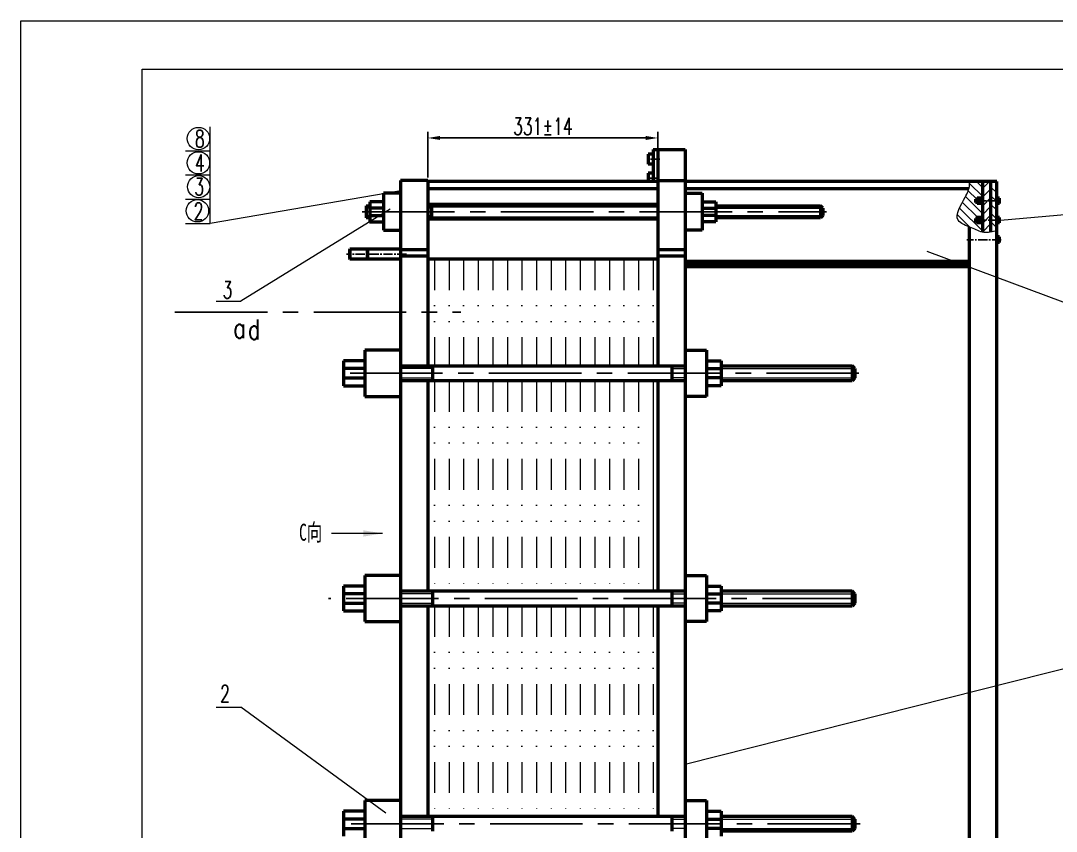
# Model space of a CAD drawing. Header units: millimetres. Extents: x 3384 to 3978, y 1077 to 1497.
# Drawn here: x 3384.3 to 3597.5, y 1329.5 to 1496.5 of the extents above; entities that cross this region are included whole.
import ezdxf

# ---------------------------------------------------------------- set-up
doc = ezdxf.new("R2010")
doc.units = ezdxf.units.MM
doc.linetypes.add('CENTER2', pattern=[28.575, 19.05, -3.175, 3.175, -3.175])
doc.linetypes.add('DIVIDE', pattern=[31.75, 12.7, -6.35, 0, -6.35, 0, -6.35])
doc.layers.get('DEFPOINTS').update_dxf_attribs({"lineweight": 18})
for name, color, linetype, lineweight, true_color in [('2', 2, 'Continuous', 18, 0xffff00), ('3尺寸线', 2, 'Continuous', 18, 0xffff00), ('4', 4, 'DIVIDE', 18, 0x00ffff)]:
    doc.layers.add(name, color=color, linetype=linetype, lineweight=lineweight, true_color=true_color)
for name, color, linetype, lineweight in [('短点划', 2, 'CENTER2', 25), ('粗实线', 1, 'Continuous', 50), ('细实线', 1, 'Continuous', 20)]:
    doc.layers.add(name, color=color, linetype=linetype, lineweight=lineweight)
doc.styles.add('hanzi', font='', dxfattribs={"width": 0.667})
doc.styles.add('HZ', font='txt.shx', dxfattribs={"width": 0.67, "bigfont": 'hztxt.shx'})
doc.styles.get("Standard").update_dxf_attribs({"font": 'arial.ttf'})
doc.styles.add('STYLE1', font='txt.shx', dxfattribs={"width": 0.67, "bigfont": 'hztxt.shx'})
doc.styles.add('ZH', font='txt.shx', dxfattribs={"width": 0.75, "bigfont": 'hztxt.shx'})
doc.styles.get('hanzi').set_extended_font_data('宋体')
doc.dimstyles.new('biaozhu', dxfattribs={"dimtxt": 3.5, "dimasz": 4, "dimexe": 1.25, "dimexo": 0.625, "dimtad": 1, "dimtoh": 1, "dimdsep": 46, "dimtxsty": 'Standard', "dimcen": 4, "dimclrd": 4, "dimclre": 4, "dimclrt": 4, "dimadec": 0, "dimazin": 2, "dimtfac": 1, "dimtmove": 0, "dimatfit": 3, "dimfxl": 0, "dimlwd": 20, "dimarcsym": 0})
doc.dimstyles.new('STANDARD$0', dxfattribs={"dimtxt": 3.5, "dimasz": 2.5, "dimexe": 1.25, "dimexo": 0.625, "dimtad": 1, "dimdec": 4, "dimdsep": 46, "dimtxsty": 'HZ', "dimcen": 2.5, "dimdle": 5, "dimadec": 0, "dimazin": 0, "dimtfac": 1, "dimtmove": 0, "dimatfit": 3, "dimfxl": 0, "dimtolj": 1, "dimlwd": -1, "dimlwe": -1, "dimarcsym": 0})

# ---------------------------------------------------------------- blocks, each defined once
blk = doc.blocks.new('*D55')
at = {"color": 0, "transparency": 16777216}
for p, q in [((3468.13, 1464.21), (3468.13, 1473.63)), ((3515.5, 1462.51), (3515.5, 1473.63)), ((3470.63, 1472.38), (3513, 1472.38))]:
    blk.add_line(p, q, dxfattribs=at)
for points in [[(3470.63, 1472.8), (3470.63, 1471.97), (3468.13, 1472.38)], [(3513, 1472.8), (3513, 1471.97), (3515.5, 1472.38)]]:
    blk.add_solid(points, dxfattribs=at)
at = {"layer": 'DEFPOINTS', "color": 0, "transparency": 16777216}
for p in [(3515.5, 1472.38), (3468.13, 1463.58), (3515.5, 1461.89)]:
    blk.add_point(p, dxfattribs=at)
at = {"color": 0, "transparency": 16777216, "insert": (3491.81, 1474.76), "char_height": 3.5, "attachment_point": 5, "style": 'HZ'}
blk.add_mtext('\\A1;331%%P14', dxfattribs=at)

msp = doc.modelspace()

# ---------------------------------------------------------------- hatches: boundary and pattern name
at = {"layer": '细实线'}
h = msp.add_hatch(dxfattribs=at)
h.set_pattern_fill('LINE', color=256, scale=0.4, angle=135, style=0)
h.set_pattern_definition([(135, (-6412.5926, -2447.926), (-0.89802561, -0.89802561), [])])
edge = h.paths.add_edge_path()
edge.add_line((3581.24174, 1459.98484), (3581.80744, 1459.98484))
edge.add_line((3581.80744, 1459.98484), (3582.37315, 1459.98484))
edge.add_line((3582.37315, 1459.98484), (3582.37315, 1463.42484))
edge.add_line((3582.37315, 1463.42484), (3579.67315, 1463.42484))
edge.add_spline(control_points=[(3579.67315, 1463.42484), (3579.68231, 1463.17802), (3579.72512, 1462.02555), (3578.52513, 1459.63167), (3575.83496, 1455.30405), (3579.97074, 1454.01772), (3581.61877, 1453.12008), (3582.37315, 1452.96428)], knot_values=[3.369096894, 3.369096894, 3.369096894, 3.369096894, 4.101593673, 6.789328022, 11.734490112, 14.909768083, 17.354237182, 17.354237182, 17.354237182, 17.354237182], degree=3, periodic=0)
edge.add_line((3582.37315, 1452.96428), (3582.37315, 1454.86484))
edge.add_line((3582.37315, 1454.86484), (3581.80744, 1454.86484))
edge.add_line((3581.80744, 1454.86484), (3581.24174, 1454.86484))
edge.add_line((3581.24174, 1454.86484), (3581.24174, 1455.06484))
edge.add_line((3581.24174, 1455.06484), (3580.89172, 1455.06484))
edge.add_line((3580.89172, 1455.06484), (3580.89172, 1455.78484))
edge.add_line((3580.89172, 1455.78484), (3581.24174, 1455.78484))
edge.add_line((3581.24174, 1455.78484), (3581.24174, 1455.98484))
edge.add_line((3581.24174, 1455.98484), (3581.80744, 1455.98484))
edge.add_line((3581.80744, 1455.98484), (3582.37315, 1455.98484))
edge.add_line((3582.37315, 1455.98484), (3582.37315, 1458.86484))
edge.add_line((3582.37315, 1458.86484), (3581.80744, 1458.86484))
edge.add_line((3581.80744, 1458.86484), (3581.24174, 1458.86484))
edge.add_line((3581.24174, 1458.86484), (3581.24174, 1459.06484))
edge.add_line((3581.24174, 1459.06484), (3580.89172, 1459.06484))
edge.add_line((3580.89172, 1459.06484), (3580.89172, 1459.78484))
edge.add_line((3580.89172, 1459.78484), (3581.24174, 1459.78484))
edge.add_line((3581.24174, 1459.78484), (3581.24174, 1459.98484))
h = msp.add_hatch(dxfattribs=at)
h.set_pattern_fill('LINE', color=256, scale=0.4, angle=45, style=0)
h.set_pattern_definition([(45, (-6412.5926, -2447.926), (-0.89802561, 0.89802561), [])])
h.paths.add_polyline_path([(3584.07315, 1463.42484), (3582.37315, 1463.42484), (3582.37315, 1459.42484), (3584.07315, 1459.42484)])
h.paths.add_polyline_path([(3584.07315, 1459.42484), (3582.37315, 1459.42484), (3582.37315, 1455.42484), (3584.07315, 1455.42484)])
edge = h.paths.add_edge_path()
edge.add_spline(control_points=[(3582.37315, 1452.96428), (3582.44575, 1452.94929), (3582.99255, 1452.85319), (3583.56597, 1452.89298), (3584.07315, 1452.97975)], knot_values=[1.605706372, 1.605706372, 1.605706372, 1.605706372, 1.840972369, 3.369096894, 3.369096894, 3.369096894, 3.369096894], degree=3, periodic=0)
edge.add_line((3584.07315, 1452.97975), (3584.07315, 1455.42484))
edge.add_line((3584.07315, 1455.42484), (3582.37315, 1455.42484))
edge.add_line((3582.37315, 1455.42484), (3582.37315, 1454.86484))
edge.add_line((3582.37315, 1454.86484), (3582.37315, 1452.96428))
h = msp.add_hatch(dxfattribs=at)
h.set_pattern_fill('LINE', color=256, scale=0.4, angle=135, style=0)
h.set_pattern_definition([(135, (-6862.8906, -549.9777), (-0.89802561, -0.89802561), [])])
h.paths.add_polyline_path([(3585.27315, 1463.42484), (3584.07315, 1463.42484), (3584.07315, 1459.42484), (3585.27315, 1459.42484)])
h.paths.add_polyline_path([(3585.27315, 1459.42484), (3584.07315, 1459.42484), (3584.07315, 1455.42484), (3585.27315, 1455.42484), (3585.27315, 1455.98484)])
edge = h.paths.add_edge_path()
edge.add_line((3585.27315, 1455.42484), (3584.07315, 1455.42484))
edge.add_line((3584.07315, 1455.42484), (3584.07315, 1452.97975))
edge.add_spline(control_points=[(3584.07315, 1452.97975), (3584.46846, 1453.04738), (3584.87, 1453.14678), (3585.27315, 1453.25438)], knot_values=[0.414613299, 0.414613299, 0.414613299, 0.414613299, 1.605706372, 1.605706372, 1.605706372, 1.605706372], degree=3, periodic=0)
edge.add_line((3585.27315, 1453.25438), (3585.27315, 1455.42484))

# ---------------------------------------------------------------- linework, layer by layer
at = {"color": 3, "linetype": 'CENTER2'}
for p, q in [((3454.58104, 1457.18484), (3550.24045, 1457.18484)), ((3416.0496, 1436.48976), (3474.88455, 1436.48976)), ((3556.89646, 1423.90484), (3450.72554, 1423.90484)), ((3556.06713, 1377.50484), (3447.67704, 1377.50484)), ((3557.13318, 1331.10484), (3450.72554, 1331.10484))]:
    msp.add_line(p, q, dxfattribs=at)
at = {"layer": '2', "linetype": 'ByBlock'}
for p, q in [((3423.29174, 1469.76035), (3423.29174, 1474.68823)), ((3418.20191, 1469.76035), (3423.29174, 1469.76035)), ((3423.29174, 1454.76035), (3423.29174, 1469.76035)), ((3418.20191, 1464.76035), (3423.29174, 1464.76035)), ((3462.17931, 1461.43358), (3423.29174, 1454.76035)), ((3418.20191, 1459.76035), (3423.29174, 1459.76035)), ((3460.3413, 1457.73536), (3429.60094, 1438.73022)), ((3586.04214, 1455.42484), (3610.69631, 1457.6657)), ((3418.20191, 1454.76035), (3423.29174, 1454.76035)), ((3570.89211, 1449.06583), (3610.69631, 1434.15852)), ((3424.5111, 1438.73022), (3429.60094, 1438.73022)), ((3610.69631, 1365.92624), (3521.0956, 1343.28933)), ((3424.5111, 1355.12921), (3429.60094, 1355.12921)), ((3459.47839, 1333.26706), (3429.60094, 1355.12921))]:
    msp.add_line(p, q, dxfattribs=at)
for centre in [(3420.8962, 1472.25956), (3420.8962, 1467.25956), (3420.94518, 1462.34723), (3420.67733, 1457.37657)]:
    msp.add_circle(centre, 2.29668, dxfattribs=at)
at = {"layer": '3尺寸线'}
msp.add_lwpolyline([(3978.29059, 1076.53994), (3384.29059, 1076.53994), (3384.29059, 1496.53994), (3978.29059, 1496.53994)], close=True, dxfattribs=at)
at = {"layer": '3尺寸线', "color": 1}
msp.add_lwpolyline([(3409.29059, 1486.53994), (3968.29059, 1486.53994), (3968.29059, 1086.53994), (3409.29059, 1086.53994)], close=True, dxfattribs=at)
at = {"layer": '4', "ltscale": 0.5}
for p, q in [((3469.4956, 1447.38484), (3469.4956, 1425.46484)), ((3472.4956, 1447.38484), (3472.4956, 1425.46484)), ((3475.4956, 1447.38484), (3475.4956, 1425.46484)), ((3478.4956, 1447.38484), (3478.4956, 1425.46484)), ((3481.4956, 1447.38484), (3481.4956, 1425.46484)), ((3484.4956, 1447.38484), (3484.4956, 1425.46484)), ((3487.4956, 1447.38484), (3487.4956, 1425.46484)), ((3490.4956, 1447.38484), (3490.4956, 1425.46484)), ((3493.4956, 1447.38484), (3493.4956, 1425.46484)), ((3496.4956, 1447.38484), (3496.4956, 1425.46484)), ((3499.4956, 1447.38484), (3499.4956, 1425.46484)), ((3502.4956, 1447.38484), (3502.4956, 1425.46484)), ((3505.4956, 1447.38484), (3505.4956, 1425.46484)), ((3508.4956, 1447.38484), (3508.4956, 1425.46484)), ((3511.4956, 1447.38484), (3511.4956, 1425.46484)), ((3514.4956, 1447.38484), (3514.4956, 1425.46484)), ((3469.4956, 1422.34484), (3469.4956, 1379.06484)), ((3472.4956, 1422.34484), (3472.4956, 1379.06484)), ((3475.4956, 1422.34484), (3475.4956, 1379.06484)), ((3478.4956, 1422.34484), (3478.4956, 1379.06484)), ((3481.4956, 1422.34484), (3481.4956, 1379.06484)), ((3484.4956, 1422.34484), (3484.4956, 1379.06484)), ((3487.4956, 1422.34484), (3487.4956, 1379.06484)), ((3490.4956, 1422.34484), (3490.4956, 1379.06484)), ((3493.4956, 1422.34484), (3493.4956, 1379.06484)), ((3496.4956, 1422.34484), (3496.4956, 1379.06484)), ((3499.4956, 1422.34484), (3499.4956, 1379.06484)), ((3502.4956, 1422.34484), (3502.4956, 1379.06484)), ((3505.4956, 1422.34484), (3505.4956, 1379.06484)), ((3508.4956, 1422.34484), (3508.4956, 1379.06484)), ((3511.4956, 1422.34484), (3511.4956, 1379.06484)), ((3469.4956, 1375.94484), (3469.4956, 1332.66484)), ((3472.4956, 1375.94484), (3472.4956, 1332.66484)), ((3475.4956, 1375.94484), (3475.4956, 1332.66484)), ((3478.4956, 1375.94484), (3478.4956, 1332.66484)), ((3481.4956, 1375.94484), (3481.4956, 1332.66484)), ((3484.4956, 1375.94484), (3484.4956, 1332.66484)), ((3487.4956, 1375.94484), (3487.4956, 1332.66484)), ((3490.4956, 1375.94484), (3490.4956, 1332.66484)), ((3493.4956, 1375.94484), (3493.4956, 1332.66484)), ((3496.4956, 1375.94484), (3496.4956, 1332.66484)), ((3499.4956, 1375.94484), (3499.4956, 1332.66484)), ((3502.4956, 1375.94484), (3502.4956, 1332.66484)), ((3505.4956, 1375.94484), (3505.4956, 1332.66484)), ((3508.4956, 1375.94484), (3508.4956, 1332.66484)), ((3511.4956, 1375.94484), (3511.4956, 1332.66484)), ((3514.4956, 1375.94484), (3514.4956, 1332.66484))]:
    msp.add_line(p, q, dxfattribs=at)
at = {"layer": '短点划', "ltscale": 0.1}
for p, q in [((3515.89703, 1468.02484), (3513.20021, 1468.02484)), ((3515.81307, 1464.10484), (3513.16717, 1464.10484)), ((3586.04214, 1459.42484), (3580.72446, 1459.42484)), ((3586.04214, 1455.42484), (3580.72446, 1455.42484)), ((3586.20378, 1451.42484), (3579.10477, 1451.42484)), ((3463.72285, 1448.42484), (3451.34235, 1448.42484))]:
    msp.add_line(p, q, dxfattribs=at)
at = {"layer": '粗实线'}
for p, q in [((3514.4956, 1469.98484), (3521.0956, 1469.98484)), ((3514.4956, 1469.98484), (3514.4956, 1463.42484)), ((3515.4956, 1469.98484), (3515.4956, 1461.74484)), ((3521.0956, 1469.98484), (3521.0956, 1294.65837)), ((3514.4956, 1469.06407), (3513.4956, 1469.06407)), ((3513.4956, 1469.06407), (3513.4956, 1466.98561)), ((3514.4956, 1466.98561), (3513.4956, 1466.98561)), ((3514.4956, 1465.14407), (3513.4956, 1465.14407)), ((3513.4956, 1465.14407), (3513.4956, 1463.42484)), ((3468.12554, 1463.58484), (3462.52554, 1463.58484)), ((3462.52554, 1463.58484), (3462.52554, 1287.98484)), ((3468.12554, 1463.58484), (3468.12554, 1425.46484)), ((3515.4956, 1463.42484), (3468.12554, 1463.42484)), ((3515.4956, 1463.58484), (3521.0956, 1463.58484)), ((3515.4956, 1463.58484), (3515.4956, 1425.46484)), ((3585.27315, 1463.42484), (3521.0956, 1463.42484)), ((3582.37315, 1452.96428), (3582.37315, 1463.42484)), ((3584.07315, 1452.97975), (3584.07315, 1463.42484)), ((3585.27315, 1287.98484), (3585.27315, 1463.42484)), ((3462.52554, 1460.99284), (3459.00554, 1460.99284)), ((3459.00554, 1460.99284), (3459.00554, 1453.37684)), ((3515.4956, 1461.88962), (3468.12554, 1461.88962)), ((3579.53234, 1461.88962), (3521.0956, 1461.88962)), ((3521.0956, 1460.99284), (3524.6156, 1460.99284)), ((3524.6156, 1460.99284), (3524.6156, 1453.37684)), ((3456.20554, 1459.23284), (3456.20554, 1455.13684)), ((3459.00554, 1459.23284), (3456.20554, 1459.23284)), ((3468.12554, 1458.74484), (3487.4956, 1458.74484)), ((3487.4956, 1458.74484), (3515.4956, 1458.74484)), ((3524.6156, 1459.23284), (3527.4156, 1459.23284)), ((3527.4156, 1459.23284), (3527.4156, 1455.13684)), ((3580.89172, 1459.78484), (3580.89172, 1459.06484)), ((3581.80744, 1459.78484), (3580.89172, 1459.78484)), ((3581.80744, 1459.06484), (3580.89172, 1459.06484)), ((3581.24174, 1459.98484), (3581.24174, 1458.86484)), ((3581.80744, 1459.98484), (3581.24174, 1459.98484)), ((3581.80744, 1458.86484), (3581.24174, 1458.86484)), ((3581.80744, 1458.86484), (3581.80744, 1459.98484)), ((3582.37315, 1459.98484), (3581.80744, 1459.98484)), ((3582.37315, 1459.78484), (3581.80744, 1459.78484)), ((3582.37315, 1459.06484), (3581.80744, 1459.06484)), ((3582.37315, 1458.86484), (3581.80744, 1458.86484)), ((3582.37315, 1458.86484), (3582.37315, 1459.98484)), ((3585.83885, 1459.98484), (3585.27315, 1459.98484)), ((3585.27315, 1459.98484), (3585.27315, 1458.86484)), ((3585.83885, 1459.78484), (3585.27315, 1459.78484)), ((3585.83885, 1459.06484), (3585.27315, 1459.06484)), ((3585.83885, 1458.86484), (3585.27315, 1458.86484)), ((3585.83885, 1458.86484), (3585.83885, 1459.98484)), ((3455.40554, 1458.43284), (3456.20554, 1458.43284)), ((3455.40554, 1458.43284), (3455.40554, 1455.93684)), ((3459.00554, 1457.95284), (3456.20554, 1457.95284)), ((3456.20554, 1456.41684), (3459.00554, 1456.41684)), ((3468.12554, 1458.43284), (3515.4956, 1458.43284)), ((3468.89354, 1458.43284), (3468.89354, 1455.93684)), ((3524.6156, 1457.95284), (3527.4156, 1457.95284)), ((3527.4156, 1456.41684), (3524.6156, 1456.41684)), ((3527.4156, 1458.43284), (3540.65666, 1458.43284)), ((3540.65666, 1458.43284), (3548.99283, 1458.43284)), ((3548.99283, 1458.43284), (3548.99283, 1455.93684)), ((3549.47283, 1457.95284), (3548.99283, 1458.43284)), ((3548.99283, 1458.43284), (3548.99283, 1455.93684)), ((3549.47283, 1456.41684), (3548.99283, 1455.93684)), ((3549.47283, 1457.95284), (3549.47283, 1456.41684)), ((3456.20554, 1455.93684), (3455.40554, 1455.93684)), ((3456.13825, 1455.13684), (3459.00554, 1455.13684)), ((3468.12554, 1455.93684), (3515.4956, 1455.93684)), ((3487.4956, 1455.62484), (3468.12554, 1455.62484)), ((3515.4956, 1455.62484), (3487.4956, 1455.62484)), ((3527.4156, 1455.13684), (3524.6156, 1455.13684)), ((3540.65666, 1455.93684), (3527.4156, 1455.93684)), ((3548.99283, 1455.93684), (3540.65666, 1455.93684)), ((3581.80744, 1455.78484), (3580.89172, 1455.78484)), ((3580.89172, 1455.78484), (3580.89172, 1455.06484)), ((3581.80744, 1455.06484), (3580.89172, 1455.06484)), ((3581.80744, 1455.98484), (3581.24174, 1455.98484)), ((3581.24174, 1455.98484), (3581.24174, 1454.86484)), ((3581.80744, 1454.86484), (3581.24174, 1454.86484)), ((3582.37315, 1455.98484), (3581.80744, 1455.98484)), ((3581.80744, 1454.86484), (3581.80744, 1455.98484)), ((3582.37315, 1455.78484), (3581.80744, 1455.78484)), ((3582.37315, 1455.06484), (3581.80744, 1455.06484)), ((3582.37315, 1454.86484), (3581.80744, 1454.86484)), ((3582.37315, 1454.86484), (3582.37315, 1455.98484)), ((3585.27315, 1455.98484), (3585.27315, 1454.86484)), ((3585.83885, 1455.98484), (3585.27315, 1455.98484)), ((3585.83885, 1455.78484), (3585.27315, 1455.78484)), ((3585.83885, 1455.06484), (3585.27315, 1455.06484)), ((3585.83885, 1454.86484), (3585.27315, 1454.86484)), ((3585.83885, 1454.86484), (3585.83885, 1455.98484)), ((3459.00554, 1453.37684), (3462.52554, 1453.37684)), ((3524.6156, 1453.37684), (3521.0956, 1453.37684)), ((3579.67315, 1309.18484), (3579.67315, 1454.02918)), ((3585.83885, 1451.98484), (3585.27315, 1451.98484)), ((3585.27315, 1451.98484), (3585.27315, 1450.86484)), ((3585.83885, 1451.78484), (3585.27315, 1451.78484)), ((3585.83885, 1451.06484), (3585.27315, 1451.06484)), ((3585.83885, 1450.86484), (3585.27315, 1450.86484)), ((3585.83885, 1450.86484), (3585.83885, 1451.98484)), ((3452.09354, 1449.44884), (3451.96554, 1449.32084)), ((3451.96554, 1449.32084), (3451.96554, 1447.52884)), ((3455.60412, 1449.44884), (3452.09354, 1449.44884)), ((3452.09354, 1449.44884), (3452.09354, 1447.40084)), ((3455.60412, 1449.44884), (3455.60412, 1447.40084)), ((3462.52554, 1449.44884), (3455.73212, 1449.44884)), ((3455.73212, 1449.44884), (3455.73212, 1447.40084)), ((3468.12554, 1449.30484), (3462.52554, 1449.30484)), ((3468.12554, 1448.06484), (3462.52554, 1448.06484)), ((3521.0956, 1449.30484), (3515.4956, 1449.30484)), ((3521.0956, 1448.06484), (3515.4956, 1448.06484)), ((3452.09354, 1447.40084), (3451.96554, 1447.52884)), ((3455.60412, 1447.40084), (3452.09354, 1447.40084)), ((3462.52554, 1447.40084), (3455.73212, 1447.40084)), ((3487.4956, 1447.38484), (3468.12554, 1447.38484)), ((3515.4956, 1447.38484), (3487.4956, 1447.38484)), ((3579.67315, 1446.94284), (3521.0956, 1446.94284)), ((3579.67315, 1446.46484), (3521.0956, 1446.46484)), ((3579.67315, 1445.82484), (3521.0956, 1445.82484)), ((3455.12554, 1428.66484), (3455.12554, 1419.14484)), ((3462.52554, 1428.66484), (3455.12554, 1428.66484)), ((3521.0956, 1428.66484), (3525.4956, 1428.66484)), ((3525.4956, 1428.66484), (3525.4956, 1419.14484)), ((3455.12554, 1426.46484), (3450.72554, 1426.46484)), ((3450.72554, 1426.46484), (3450.72554, 1421.34484)), ((3455.12554, 1424.86484), (3450.72554, 1424.86484)), ((3455.12554, 1426.46484), (3452.12554, 1426.46484)), ((3455.12554, 1424.86484), (3452.12554, 1424.86484)), ((3462.52554, 1425.46484), (3487.4956, 1425.46484)), ((3469.08554, 1425.46484), (3469.08554, 1422.34484)), ((3487.4956, 1425.46484), (3521.0956, 1425.46484)), ((3518.35359, 1425.46484), (3518.35359, 1422.34484)), ((3525.4956, 1426.46484), (3528.4956, 1426.46484)), ((3525.4956, 1424.86484), (3528.4956, 1424.86484)), ((3528.4956, 1426.46484), (3528.4956, 1421.34484)), ((3528.4956, 1425.46484), (3555.46713, 1425.46484)), ((3555.46713, 1425.46484), (3555.46713, 1422.34484)), ((3556.06713, 1424.86484), (3555.46713, 1425.46484)), ((3555.46713, 1425.46484), (3555.46713, 1422.34484)), ((3556.06713, 1424.86484), (3556.06713, 1422.94484)), ((3450.72554, 1422.94484), (3455.12554, 1422.94484)), ((3452.12554, 1422.94484), (3455.12554, 1422.94484)), ((3487.4956, 1422.34484), (3462.52554, 1422.34484)), ((3468.12554, 1422.34484), (3468.12554, 1379.06484)), ((3521.0956, 1422.34484), (3487.4956, 1422.34484)), ((3515.4956, 1422.34484), (3515.4956, 1379.06484)), ((3528.4956, 1422.94484), (3525.4956, 1422.94484)), ((3555.46713, 1422.34484), (3528.4956, 1422.34484)), ((3556.06713, 1422.94484), (3555.46713, 1422.34484)), ((3450.72554, 1421.34484), (3455.12554, 1421.34484)), ((3452.12554, 1421.34484), (3455.12554, 1421.34484)), ((3528.4956, 1421.34484), (3525.4956, 1421.34484)), ((3455.12554, 1419.14484), (3462.52554, 1419.14484)), ((3525.4956, 1419.14484), (3521.0956, 1419.14484)), ((3455.12554, 1382.26484), (3455.12554, 1372.74484)), ((3462.52554, 1382.26484), (3455.12554, 1382.26484)), ((3521.0956, 1382.26484), (3525.4956, 1382.26484)), ((3525.4956, 1382.26484), (3525.4956, 1372.74484)), ((3455.12554, 1380.06484), (3450.72554, 1380.06484)), ((3450.72554, 1380.06484), (3450.72554, 1374.94484)), ((3455.12554, 1380.06484), (3452.12554, 1380.06484)), ((3525.4956, 1380.06484), (3528.4956, 1380.06484)), ((3528.4956, 1380.06484), (3528.4956, 1374.94484)), ((3455.12554, 1378.46484), (3450.72554, 1378.46484)), ((3455.12554, 1378.46484), (3452.12554, 1378.46484)), ((3462.52554, 1379.06484), (3487.4956, 1379.06484)), ((3462.52554, 1379.06484), (3487.4956, 1379.06484)), ((3469.08554, 1379.06484), (3469.08554, 1375.94484)), ((3487.4956, 1379.06484), (3521.0956, 1379.06484)), ((3487.4956, 1379.06484), (3521.0956, 1379.06484)), ((3518.35359, 1379.06484), (3518.35359, 1375.94484)), ((3525.4956, 1378.46484), (3528.4956, 1378.46484)), ((3528.4956, 1379.06484), (3555.46713, 1379.06484)), ((3555.46713, 1379.06484), (3555.46713, 1375.94484)), ((3556.06713, 1378.46484), (3555.46713, 1379.06484)), ((3555.46713, 1379.06484), (3555.46713, 1375.94484)), ((3556.06713, 1378.46484), (3556.06713, 1376.54484)), ((3450.72554, 1376.54484), (3455.12554, 1376.54484)), ((3452.12554, 1376.54484), (3455.12554, 1376.54484)), ((3487.4956, 1375.94484), (3462.52554, 1375.94484)), ((3487.4956, 1375.94484), (3462.52554, 1375.94484)), ((3468.12554, 1375.94484), (3468.12554, 1332.66484)), ((3521.0956, 1375.94484), (3487.4956, 1375.94484)), ((3521.0956, 1375.94484), (3487.4956, 1375.94484)), ((3515.4956, 1375.94484), (3515.4956, 1332.66484)), ((3528.4956, 1376.54484), (3525.4956, 1376.54484)), ((3555.46713, 1375.94484), (3528.4956, 1375.94484)), ((3556.06713, 1376.54484), (3555.46713, 1375.94484)), ((3450.72554, 1374.94484), (3455.12554, 1374.94484)), ((3452.12554, 1374.94484), (3455.12554, 1374.94484)), ((3528.4956, 1374.94484), (3525.4956, 1374.94484)), ((3455.12554, 1372.74484), (3462.52554, 1372.74484)), ((3525.4956, 1372.74484), (3521.0956, 1372.74484)), ((3462.52554, 1335.86484), (3455.12554, 1335.86484)), ((3455.12554, 1335.86484), (3455.12554, 1326.34484)), ((3521.0956, 1335.86484), (3525.4956, 1335.86484)), ((3525.4956, 1335.86484), (3525.4956, 1326.34484)), ((3455.12554, 1333.66484), (3450.72554, 1333.66484)), ((3450.72554, 1333.66484), (3450.72554, 1328.54484)), ((3455.12554, 1333.66484), (3452.12554, 1333.66484)), ((3525.4956, 1333.66484), (3528.4956, 1333.66484)), ((3528.4956, 1333.66484), (3528.4956, 1328.54484)), ((3455.12554, 1332.06484), (3450.72554, 1332.06484)), ((3455.12554, 1332.06484), (3452.12554, 1332.06484)), ((3462.52554, 1332.66484), (3487.4956, 1332.66484)), ((3462.52554, 1332.66484), (3487.4956, 1332.66484)), ((3469.08554, 1332.66484), (3469.08554, 1329.54484)), ((3487.4956, 1332.66484), (3521.0956, 1332.66484)), ((3487.4956, 1332.66484), (3521.0956, 1332.66484)), ((3518.35359, 1332.66484), (3518.35359, 1329.54484)), ((3525.4956, 1332.06484), (3528.4956, 1332.06484)), ((3528.4956, 1332.66484), (3555.46713, 1332.66484)), ((3555.46713, 1332.66484), (3555.46713, 1329.54484)), ((3556.06713, 1332.06484), (3555.46713, 1332.66484)), ((3555.46713, 1332.66484), (3555.46713, 1329.54484)), ((3556.06713, 1332.06484), (3556.06713, 1330.14484)), ((3450.72554, 1330.14484), (3455.12554, 1330.14484)), ((3452.12554, 1330.14484), (3455.12554, 1330.14484)), ((3528.4956, 1330.14484), (3525.4956, 1330.14484)), ((3555.46713, 1329.54484), (3528.4956, 1329.54484)), ((3556.06713, 1330.14484), (3555.46713, 1329.54484))]:
    msp.add_line(p, q, dxfattribs=at)
for centre, start, end in [((3455.66812, 1449.44884), 180, 0), ((3455.66812, 1447.40084), 0, 180)]:
    msp.add_arc(centre, 0.064, start, end, dxfattribs=at)
at = {"layer": '细实线'}
for p, q in [((3515.4956, 1469.98484), (3515.4956, 1468.69999)), ((3456.20554, 1457.95284), (3455.40554, 1457.95284)), ((3455.40554, 1456.41684), (3456.20554, 1456.41684)), ((3468.89354, 1457.95284), (3468.12554, 1457.95284)), ((3468.12554, 1456.41684), (3468.89354, 1456.41684)), ((3527.4156, 1457.95284), (3540.65666, 1457.95284)), ((3527.4156, 1456.41684), (3540.65666, 1456.41684)), ((3540.65666, 1457.95284), (3549.47283, 1457.95284)), ((3540.65666, 1456.41684), (3549.47283, 1456.41684)), ((3455.60412, 1449.32084), (3451.96554, 1449.32084)), ((3455.60412, 1447.52884), (3451.96554, 1447.52884)), ((3469.08554, 1424.86484), (3462.52554, 1424.86484)), ((3518.35359, 1424.86484), (3521.0956, 1424.86484)), ((3528.4956, 1424.86484), (3556.06713, 1424.86484)), ((3462.52554, 1422.94484), (3469.08554, 1422.94484)), ((3514.4956, 1422.34484), (3514.4956, 1379.06484)), ((3521.0956, 1422.94484), (3518.35359, 1422.94484)), ((3528.4956, 1422.94484), (3556.06713, 1422.94484)), ((3469.08554, 1378.46484), (3462.52554, 1378.46484)), ((3518.35359, 1378.46484), (3521.0956, 1378.46484)), ((3528.4956, 1378.46484), (3556.06713, 1378.46484)), ((3462.52554, 1376.54484), (3469.08554, 1376.54484)), ((3521.0956, 1376.54484), (3518.35359, 1376.54484)), ((3528.4956, 1376.54484), (3556.06713, 1376.54484)), ((3469.08554, 1332.06484), (3462.52554, 1332.06484)), ((3518.35359, 1332.06484), (3521.0956, 1332.06484)), ((3528.4956, 1332.06484), (3556.06713, 1332.06484)), ((3462.52554, 1330.14484), (3469.08554, 1330.14484)), ((3521.0956, 1330.14484), (3518.35359, 1330.14484)), ((3528.4956, 1330.14484), (3556.06713, 1330.14484))]:
    msp.add_line(p, q, dxfattribs=at)
msp.add_open_spline([(3585.27315, 1453.25438), (3584.35278, 1453.00873), (3582.54204, 1452.60588), (3580.06284, 1453.98907), (3575.83496, 1455.30405), (3578.52513, 1459.63167), (3579.72512, 1462.02555), (3579.68231, 1463.17802), (3579.67315, 1463.42484)], degree=3, knots=[0.414613299, 0.414613299, 0.414613299, 0.414613299, 3.133830897, 5.813565992, 8.988843963, 13.934006054, 16.621740403, 17.354237182, 17.354237182, 17.354237182, 17.354237182], dxfattribs=at)

# ---------------------------------------------------------------- texts
at = {"layer": '2', "linetype": 'ByBlock'}
for s, height, style, width, p in [('8', 3.5, 'STYLE1', 0.67, (3420.15547, 1470.47738)), ('4', 3.5, 'STYLE1', 0.67, (3420.15547, 1465.47738)), ('3', 3.5, 'STYLE1', 0.67, (3420.03782, 1460.5817)), ('2', 3.5, 'STYLE1', 0.67, (3419.90951, 1455.5209)), ('3', 3.5, 'STYLE1', 0.67, (3425.85594, 1439.34233)), ('a', 4.1472, 'ZH', 0.75, (3428.06843, 1431.16003)), ('d', 4.1472, 'ZH', 0.75, (3431.07774, 1430.8675)), ('2', 3.5, 'STYLE1', 0.67, (3425.35186, 1356.15291))]:
    msp.add_text(s, height=height, dxfattribs=dict(at, style=style, width=width)).set_placement(p)
at = {"layer": '细实线', "style": 'hanzi', "width": 0.667}
msp.add_text('C向', height=3.5, dxfattribs=at).set_placement((3441.6086, 1389.40717))

# ---------------------------------------------------------------- dimensions: what is measured, and where the dimension line sits
dim = msp.add_linear_dim(base=(3515.4956, 1472.3839), p1=(3468.12554, 1463.58484), p2=(3515.4956, 1461.88962), text='331%%P14', dimstyle='STANDARD$0')
dim.commit()
dim.dimension.update_dxf_attribs({"geometry": '*D55', "text_midpoint": (3491.81057, 1474.7589)})

# ---------------------------------------------------------------- leaders
at = {"layer": '细实线'}
msp.add_leader([(3458.80676, 1390.90897), (3448.25201, 1390.90897)], dimstyle='biaozhu', override={"dimgap": 0.625, "dimtad": 0}, dxfattribs=at)

doc.saveas('drawing.dxf')
